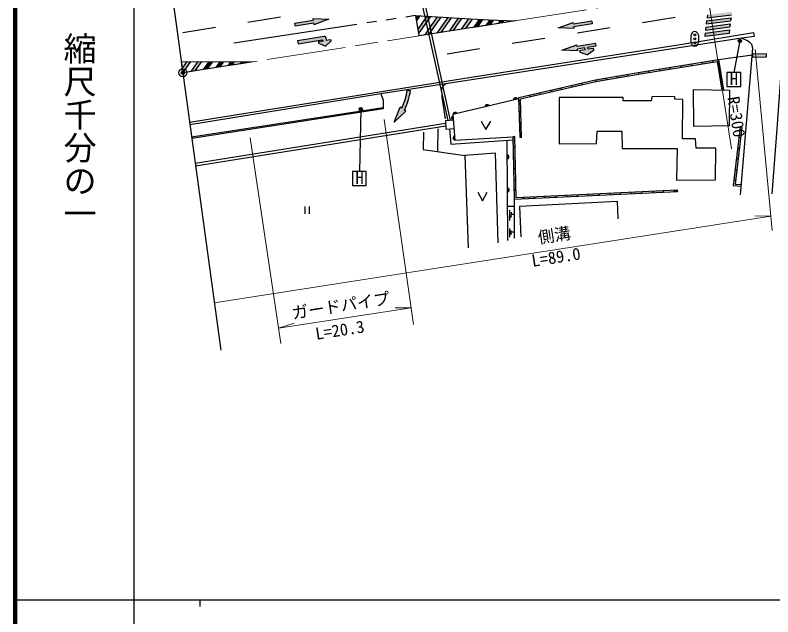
# Model space of a CAD drawing. Units: millimetres at full size, sheet at 1:1000; details may follow other scales. Extents: x 40000 to 680000, y 20000 to 380000.
# Drawn here: x 40000 to 154839, y 202409 to 293555 of the extents above; entities that cross this region are included whole.
import ezdxf
from ezdxf.enums import TextEntityAlignment as Align

# ---------------------------------------------------------------- set-up
doc = ezdxf.new("R2010")
doc.units = ezdxf.units.MM
doc.header["$LTSCALE"] = 1000
doc.header["$PDMODE"] = 32
doc.header["$PDSIZE"] = 500
doc.linetypes.add('CHAIN', pattern=[18.5, 12, -1.5, 3.5, -1.5])
for name, color, linetype, lineweight in [('M-BGD', 7, 'Continuous', 25), ('M-BGD-EXST', 7, 'Continuous', 25), ('M-BMK', 2, 'CHAIN', 13), ('M-BMK-OTRS', 5, 'Continuous', 25), ('M-BMK-SRVR', 3, 'Continuous', 25), ('M-STR-HTXT', 7, 'Continuous', 13), ('M-STR-STRC', 7, 'Continuous', 25), ('M-TTL', 2, 'Continuous', 140), ('M-TTL-BAND', 7, 'Continuous', 25)]:
    doc.layers.add(name, color=color, linetype=linetype, lineweight=lineweight)
doc.layers.add('M-OTRS', color=6, linetype='Continuous')
doc.styles.add('@ＭＳ ゴシック', font='')
doc.styles.add('ＭＳ ゴシック', font='')
doc.styles.get('@ＭＳ ゴシック').set_extended_font_data('@MS Gothic')
doc.styles.get('ＭＳ ゴシック').set_extended_font_data('MS Gothic')

# ---------------------------------------------------------------- blocks, each defined once
blk = doc.blocks.new('O1')
at = {"layer": 'M-STR-STRC'}
for p, q in [((-554, 556), (546, 556)), ((546, -544), (-554, -544))]:
    blk.add_line(p, q, dxfattribs=at)
for centre in [(-620, 0), (0, 0), (620, 0)]:
    blk.add_circle(centre, 150, dxfattribs=at)
for centre, start, end in [((-554, 6), 90, 180), ((-554, 6), 180, 270), ((546, 6), 0, 90), ((546, 6), 270, 0)]:
    blk.add_arc(centre, 550, start, end, dxfattribs=at)

msp = doc.modelspace()

# ---------------------------------------------------------------- hatches: boundary and pattern name
at = {"layer": 'M-BGD'}
for points in [[(142467, 286165), (140854, 285910), (140893, 285663), (142506, 285919)], [(145692, 286677), (144080, 286421), (144119, 286174), (145731, 286430)], [(135376, 284788), (136059, 284896), (136019, 285143), (135335, 285034), (134409, 284871), (134453, 284625)], [(139285, 285408), (139246, 285654), (137633, 285399), (137672, 285152)], [(146734, 285214), (146618, 285195), (146883, 283585), (146986, 283601)], [(146865, 285235), (146734, 285214), (146986, 283601), (147130, 283625)], [(129585, 284023), (127976, 283741), (128020, 283494), (129628, 283777)], [(132801, 284589), (131193, 284306), (131236, 284060), (132844, 284343)], [(122707, 282538), (121115, 282174), (121171, 281930), (122763, 282294)], [(125891, 283265), (124299, 282901), (124355, 282657), (125947, 283021)], [(119523, 281810), (117931, 281447), (117987, 281203), (119579, 281567)], [(115543, 280703), (116152, 280849, 0.84072)], [(116656, 278935), (116609, 280568), (116359, 280560), (116406, 278928)], [(111221, 279665), (111830, 279811, 0.84072)], [(106425, 277661), (106376, 278285, 0.84072)], [(106359, 278497), (106968, 278643, 0.84072)], [(116750, 275671), (116703, 277303), (116453, 277296), (116500, 275664)], [(149943, 274971), (150135, 276593), (149887, 276622), (149695, 275001)], [(106662, 274633), (106613, 275257, 0.84072)], [(115721, 273520), (115691, 275153), (115441, 275148), (115471, 273516)], [(149559, 271728), (149751, 273350), (149503, 273379), (149311, 271757)], [(114582, 272396), (114585, 271770, 0.84072)], [(115781, 270255), (115751, 271888), (115501, 271883), (115531, 270251)], [(149176, 268485), (149368, 270106), (149119, 270136), (148927, 268514)], [(115841, 266990), (115811, 268622), (115561, 268618), (115591, 266985)], [(114609, 267396), (114612, 266771, 0.84072)], [(128430, 266522), (126798, 266446), (126810, 266197), (128441, 266272)], [(131692, 266673), (130061, 266598), (130072, 266348), (131703, 266423)], [(134954, 266824), (133323, 266749), (133335, 266499), (134966, 266575)], [(138217, 266975), (136585, 266900), (136597, 266650), (138228, 266726)], [(140371, 266825), (140360, 267075), (139848, 267051), (139859, 266801)], [(118643, 266068), (117011, 265993), (117023, 265743), (118654, 265819)], [(121905, 266220), (120274, 266144), (120285, 265894), (121916, 265970)], [(125167, 266371), (123536, 266295), (123548, 266045), (125179, 266121)]]:
    msp.add_hatch(color=256, dxfattribs=at).paths.add_polyline_path(points)
at = {"layer": 'M-BGD-EXST'}
for points in [[(149614, 289770, 0.41421), (149729, 289436, 0.41421), (150063, 289550, 1)], [(92157, 279427, 0.41421), (92272, 279092, 0.41421), (92606, 279207, 1)]]:
    msp.add_hatch(color=256, dxfattribs=at).paths.add_polyline_path(points)
at = {"layer": 'M-STR-STRC'}
for points in [[(148555, 293612), (148613, 294073), (144921, 293605), (144863, 293144)], [(85152, 292776), (82376, 292334), (82438, 291942), (85215, 292384), (85258, 292112), (87551, 292957), (85109, 293048)], [(101350, 293464), (100740, 293505), (100861, 292772)], [(102930, 293361), (102403, 293395), (101070, 291508), (101175, 290876)], [(104509, 293257), (103983, 293292), (102041, 290543), (102661, 290640)], [(106089, 293153), (105562, 293188), (103899, 290833), (104518, 290930)], [(107672, 293054), (107241, 293078), (107142, 293084), (105757, 291123), (106376, 291220)], [(109263, 292966), (108732, 292996), (107614, 291413), (108233, 291510)], [(110853, 292879), (110323, 292908), (109472, 291703), (110091, 291800)], [(148440, 292690), (148498, 293151), (144806, 292683), (144748, 292222)], [(112454, 292804), (111915, 292822), (111330, 291993), (111949, 292089)], [(113806, 292379), (114070, 292752), (113531, 292769), (113187, 292283)], [(124692, 291802), (127467, 292247), (127404, 292639), (124629, 292194), (124585, 292466), (122293, 291618), (124735, 291530)], [(148325, 291769), (148383, 292230), (144690, 291761), (144633, 291300)], [(148210, 290847), (148268, 291308), (144575, 290840), (144518, 290379)], [(87156, 289702), (87768, 289801, -0.74206), (87852, 289629), (87037, 288873), (86025, 289333, -0.74206), (86051, 289523), (86663, 289622), (86647, 289721, 0.41421), (86532, 289804), (82873, 289211), (82794, 289705), (86847, 290361, -0.41388), (87076, 290196)], [(126805, 288387), (127539, 288505, -0.78564), (127652, 288236), (126705, 287535), (125655, 287918, -0.77336), (125683, 288207), (126344, 288313), (126301, 288585), (125235, 288414), (125279, 288142), (122837, 288230), (125129, 289078), (125172, 288806), (127948, 289251), (128011, 288859), (126762, 288659)], [(153867, 287225), (153864, 287675), (151738, 287663), (151740, 287213)], [(66595, 286525), (66043, 286528), (65324, 285527), (65413, 284879)], [(68250, 286515), (67698, 286518), (66619, 285015), (67243, 285112)], [(69905, 286506), (69354, 286509), (68490, 285307), (69114, 285404)], [(71561, 286496), (71009, 286500), (70362, 285599), (70986, 285697)], [(73216, 286487), (72664, 286490), (72234, 285891), (72858, 285989)], [(74730, 286281), (74871, 286478), (74319, 286481), (74106, 286183)], [(98579, 279456), (98349, 279612), (97446, 277334), (99226, 279017), (98996, 279173, 0.08366), (99918, 282147), (99423, 282213, -0.08183)]]:
    msp.add_hatch(color=256, dxfattribs=at).paths.add_polyline_path(points)

# ---------------------------------------------------------------- linework, layer by layer
at = {"layer": 'M-BGD'}
for p, q in [((99367, 305805), (105555, 277576)), ((99764, 305863), (105956, 277615)), ((142467, 286165), (142506, 285919)), ((144080, 286421), (144119, 286174)), ((145692, 286677), (145731, 286430)), ((134409, 284871), (134453, 284625)), ((136019, 285143), (136059, 284896)), ((137633, 285399), (137672, 285152)), ((139246, 285654), (139285, 285408)), ((140854, 285910), (140893, 285663)), ((146618, 285195), (146865, 285235)), ((127976, 283741), (128020, 283494)), ((129585, 284023), (129628, 283777)), ((131193, 284306), (131236, 284060)), ((132801, 284589), (132844, 284343)), ((122707, 282538), (122763, 282294)), ((124299, 282901), (124355, 282657)), ((125891, 283265), (125947, 283021)), ((146883, 283585), (147130, 283625)), ((117931, 281447), (117987, 281203)), ((119523, 281810), (119579, 281567)), ((121115, 282174), (121171, 281930)), ((116609, 280568), (116359, 280560)), ((66742, 275138), (95777, 279576)), ((116656, 278935), (116406, 278928)), ((105232, 277134), (67294, 271086)), ((116703, 277303), (116453, 277296)), ((105255, 276732), (67349, 270689)), ((104082, 276336), (103991, 272913)), ((116750, 275671), (116500, 275664)), ((150135, 276593), (149887, 276622)), ((150135, 276593), (149887, 276622)), ((114651, 259442), (114570, 274604)), ((115691, 275153), (115441, 275148)), ((115691, 275153), (115441, 275148)), ((116768, 275027), (116518, 275020)), ((149943, 274971), (149695, 275001)), ((115721, 273520), (115471, 273516)), ((149751, 273350), (149503, 273379)), ((115751, 271888), (115501, 271883)), ((149559, 271728), (149311, 271757)), ((115781, 270255), (115531, 270251)), ((149368, 270106), (149119, 270136)), ((115811, 268622), (115561, 268618)), ((149176, 268485), (148927, 268514)), ((115841, 266990), (115591, 266985)), ((126798, 266446), (126810, 266197)), ((128430, 266522), (128441, 266272)), ((130061, 266598), (130072, 266348)), ((131692, 266673), (131703, 266423)), ((133323, 266749), (133335, 266499)), ((134954, 266824), (134966, 266575)), ((136585, 266900), (136597, 266650)), ((138217, 266975), (138228, 266726)), ((139848, 267051), (139859, 266801)), ((140360, 267075), (140371, 266825)), ((115615, 265678), (115642, 259751)), ((117011, 265993), (117023, 265743)), ((118643, 266068), (118654, 265819)), ((120274, 266144), (120285, 265894)), ((121905, 266220), (121916, 265970)), ((123536, 266295), (123548, 266045)), ((125167, 266371), (125179, 266121)), ((83894, 264595), (83894, 263477)), ((84561, 264595), (84561, 263477)), ((114623, 264605), (115620, 264609)), ((114901, 264034), (114910, 262466)), ((115158, 263716), (115145, 262883)), ((115560, 263355), (115152, 263361)), ((114936, 261255), (114931, 259927)), ((115128, 260912), (115126, 260254)), ((115543, 260664), (115127, 260665))]:
    msp.add_line(p, q, dxfattribs=at)
for points in [[(66439, 277354), (108796, 284108), (141467, 289209), (151894, 290918), (151985, 290331), (150067, 290048)], [(149937, 266348), (151831, 288572), (151657, 289117), (151320, 289476), (150888, 289734), (150424, 289919), (150067, 290048), (95421, 281658), (66494, 276951)], [(189852, 290274), (183464, 290130), (176555, 289907), (166062, 289080), (156480, 287835), (156003, 285946), (156052, 284787), (155449, 276318), (154670, 266496)], [(146604, 286822), (149548, 287226), (151744, 287546)], [(116518, 275020), (116344, 281084), (127970, 283740), (135335, 285034), (146604, 286822), (147365, 282196)], [(116768, 275027), (116600, 280886), (128020, 283494), (135376, 284788), (146398, 286536), (147111, 282201)], [(105214, 277840), (104734, 281155), (104676, 282425), (104909, 282835), (105185, 283106), (105318, 283178)], [(95421, 281658), (95800, 280694), (95773, 279365), (73589, 275940), (66777, 274875)], [(116350, 280897), (106359, 278497), (106662, 274633), (115441, 275148)], [(106425, 277661), (105208, 277541), (105280, 276303), (106525, 276375)], [(110643, 277517), (111359, 276222), (112074, 277517)], [(101915, 275835), (101859, 273224), (108147, 272308)], [(105823, 276334), (106051, 274036), (115450, 274662)], [(149887, 276622), (148836, 267744), (150047, 267641)], [(150135, 276593), (149115, 267971), (150068, 267890)], [(115441, 275148), (115615, 265678), (140371, 266825)], [(115691, 275153), (115861, 265940), (140360, 267075)], [(113204, 259068), (112793, 272660), (108147, 272308), (108637, 258294)], [(110106, 266723), (110822, 265428), (111538, 266723)], [(131415, 262702), (131269, 265347), (116466, 264578), (116629, 259973)]]:
    msp.add_lwpolyline(points, dxfattribs=at)
for points in [[(148273, 282180), (148240, 276796), (142846, 276689), (142823, 282279)], [(146194, 273391), (143234, 273400), (143138, 274809), (141127, 274798), (141174, 280801), (139994, 280807), (139976, 281216), (136499, 281194), (136419, 280559), (132150, 280593), (132159, 281057), (122454, 281097), (122453, 274086), (128105, 274120), (128203, 275967), (131933, 275988), (132003, 273333), (140319, 273332), (140258, 268537), (146138, 268616)]]:
    msp.add_lwpolyline(points, close=True, dxfattribs=at)
for centre, start, end in [((115860, 280723), 23.40005, 183.61778), ((111538, 279685), 23.40005, 183.61778), ((106455, 277977), 104.36522, 264.58295), ((106676, 278517), 23.40005, 183.61778), ((106692, 274950), 104.36522, 264.58295), ((114529, 272083), 280.19456, 80.41228), ((114556, 267083), 280.19456, 80.41228)]:
    msp.add_arc(centre, 318, start, end, dxfattribs=at)
at = {"layer": 'M-BGD-EXST'}
for p, q in [((149839, 289660), (148914, 284855)), ((149964, 284855), (147864, 284855)), ((147864, 284855), (147864, 282755)), ((149964, 282755), (149964, 284855)), ((147864, 282755), (149964, 282755)), ((92382, 279317), (92172, 269859)), ((93222, 269859), (91122, 269859)), ((91122, 269859), (91122, 267759)), ((93222, 267759), (93222, 269859)), ((91122, 267759), (93222, 267759))]:
    msp.add_line(p, q, dxfattribs=at)
for centre in [(149839, 289660), (92382, 279317)]:
    msp.add_circle(centre, 250, dxfattribs=at)
at = {"layer": 'M-BMK'}
msp.add_lwpolyline([(462652, 290075), (363116, 293405), (263592, 297352), (202472, 299647), (194281, 299982), (184854, 300309), (174431, 300090), (163895, 299390), (154387, 298434), (144873, 297228), (65420, 284828)], dxfattribs=at)
at = {"layer": 'M-BMK-OTRS'}
msp.add_line((59008, 331823), (71151, 242821), dxfattribs=at)
at = {"layer": 'M-BMK-SRVR'}
msp.add_circle((65420, 284828), 600, dxfattribs=at)
at = {"layer": 'M-OTRS'}
msp.add_point((65420, 284828), dxfattribs=at)
at = {"layer": 'M-STR-HTXT'}
for p, q in [((148593, 273320), (144857, 297225)), ((152161, 288333), (154752, 260925)), ((95952, 277733), (100389, 246702)), ((75634, 274992), (80276, 243816)), ((154544, 263129), (70173, 249986)), ((152089, 263136), (154544, 263129)), ((79932, 246123), (100027, 249232)), ((97572, 249241), (100027, 249232)), ((79932, 246123), (82270, 246873))]:
    msp.add_line(p, q, dxfattribs=at)
at = {"layer": 'M-STR-STRC'}
for p, q in [((80226, 293246), (75288, 292461)), ((85109, 293048), (87551, 292957)), ((85109, 293048), (85152, 292776)), ((87551, 292957), (85258, 292112)), ((97732, 293047), (96249, 292821)), ((100698, 293498), (99215, 293272)), ((101350, 293464), (100861, 292772)), ((102403, 293395), (101070, 291508)), ((102930, 293361), (101175, 290876)), ((103983, 293292), (102041, 290543)), ((104509, 293257), (102661, 290640)), ((105562, 293188), (103899, 290833)), ((106089, 293153), (104518, 290930)), ((107142, 293084), (105757, 291123)), ((107672, 293054), (106376, 291220)), ((108732, 292996), (107614, 291413)), ((109263, 292966), (108233, 291510)), ((110323, 292908), (109472, 291703)), ((110853, 292879), (110091, 291800)), ((140023, 293209), (135086, 292417)), ((144806, 292683), (148498, 293151)), ((144863, 293144), (148555, 293612)), ((144921, 293605), (144863, 293144)), ((148498, 293151), (148440, 292690)), ((91800, 292144), (73162, 289307)), ((82376, 292334), (85152, 292776)), ((82438, 291942), (82376, 292334)), ((82438, 291942), (85215, 292384)), ((85215, 292384), (85258, 292112)), ((94766, 292595), (93283, 292370)), ((111915, 292822), (111330, 291993)), ((112454, 292804), (111949, 292089)), ((113531, 292769), (113187, 292283)), ((114070, 292752), (113806, 292379)), ((122293, 291618), (124585, 292466)), ((124629, 292194), (124585, 292466)), ((127404, 292639), (124629, 292194)), ((127467, 292247), (124692, 291802)), ((124735, 291530), (124692, 291802)), ((127404, 292639), (127467, 292247)), ((144633, 291300), (148325, 291769)), ((144690, 291761), (144633, 291300)), ((144690, 291761), (148383, 292230)), ((144748, 292222), (148440, 292690)), ((144806, 292683), (144748, 292222)), ((148383, 292230), (148325, 291769)), ((70351, 291675), (65413, 290889)), ((124735, 291530), (122293, 291618)), ((130150, 291625), (125213, 290834)), ((144518, 290379), (148210, 290847)), ((144575, 290840), (144518, 290379)), ((144575, 290840), (148268, 291308)), ((148268, 291308), (148210, 290847)), ((82794, 289705), (86847, 290361)), ((82794, 289705), (82873, 289211)), ((82873, 289211), (86532, 289804)), ((86663, 289622), (86051, 289523)), ((86647, 289721), (86663, 289622)), ((87037, 288873), (87852, 289629)), ((87076, 290196), (87156, 289702)), ((87768, 289801), (87156, 289702)), ((120276, 290042), (115339, 289250)), ((86025, 289333), (87037, 288873)), ((110402, 288458), (105465, 287667)), ((122837, 288230), (125129, 289078)), ((125172, 288806), (125129, 289078)), ((127948, 289251), (125172, 288806)), ((126301, 288585), (125235, 288414)), ((125279, 288142), (125235, 288414)), ((126344, 288313), (125683, 288207)), ((126301, 288585), (126344, 288313)), ((128011, 288859), (126762, 288659)), ((126762, 288659), (126805, 288387)), ((127539, 288505), (126805, 288387)), ((127948, 289251), (128011, 288859)), ((125279, 288142), (122837, 288230)), ((126705, 287535), (125655, 287918)), ((126705, 287535), (127652, 288236)), ((66043, 286528), (65324, 285527)), ((66595, 286525), (65413, 284879)), ((67698, 286518), (66619, 285015)), ((68250, 286515), (67243, 285112)), ((69354, 286509), (68490, 285307)), ((69905, 286506), (69114, 285404)), ((71009, 286500), (70362, 285599)), ((71561, 286496), (70986, 285697)), ((72664, 286490), (72234, 285891)), ((73216, 286487), (72858, 285989)), ((74319, 286481), (74106, 286183)), ((74871, 286478), (74730, 286281)), ((99423, 282213), (99918, 282147)), ((97446, 277334), (98349, 279611)), ((98579, 279456), (98349, 279611))]:
    msp.add_line(p, q, dxfattribs=at)
for points in [[(115827, 292695), (101250, 290420), (100740, 293505), (107241, 293078), (111842, 292824)], [(153867, 287225), (153864, 287675), (151738, 287663), (151740, 287213)], [(65420, 284828), (65187, 286533), (75951, 286471)]]:
    msp.add_lwpolyline(points, close=True, dxfattribs=at)
msp.add_lwpolyline([(97446, 277334), (99226, 279017), (98996, 279173)], dxfattribs=at)
for centre, radius, start, end in [((86067, 289424), 100, 99.2, 245.50993), ((86548, 289705), 100, 9.2, 99.2), ((86879, 290164), 200, 9.26435, 99.2), ((87784, 289703), 100, 312.89007, 99.2), ((127563, 288357), 150, 306.49297, 99.11162), ((125707, 288059), 150, 99.11162, 249.97979), ((90633, 283395), 8869, 333.62984, 352.34291), ((90633, 283395), 9369, 333.21424, 352.34291)]:
    msp.add_arc(centre, radius, start, end, dxfattribs=at)
at = {"layer": 'M-TTL'}
msp.add_line((40000, 380000), (40000, 20000), dxfattribs=at)
at = {"layer": 'M-TTL-BAND'}
for p, q in [((58000, 370000), (58000, 20000)), ((40000, 205000), (579000, 205000)), ((68000, 205000), (68000, 204000))]:
    msp.add_line(p, q, dxfattribs=at)

# ---------------------------------------------------------------- block references
at = {"rotation": 90}
msp.add_blockref('O1', (143005, 289967), dxfattribs=at)

# ---------------------------------------------------------------- texts
at = {"layer": 'M-BGD-EXST', "style": 'ＭＳ ゴシック'}
for p in [(148317, 282446), (91575, 267451)]:
    msp.add_text('H', height=1833, dxfattribs=at).set_placement(p, align=Align.BOTTOM_LEFT)
at = {"layer": 'M-STR-HTXT', "style": 'ＭＳ ゴシック'}
for s, rotation, p in [('R=300', 278.882, (147390, 281014)), ('側溝', 8.855, (119460, 258395)), ('L=89.0', 8.855, (118508, 254880)), ('ガードパイプ', 8.855, (82161, 246959)), ('L=20.3', 8.855, (85737, 243828))]:
    msp.add_text(s, height=1833, rotation=rotation, dxfattribs=at).set_placement(p, align=Align.BOTTOM_LEFT)
at = {"layer": 'M-TTL-BAND', "style": '@ＭＳ ゴシック'}
msp.add_text('縮尺千分の一', height=3666, rotation=270, dxfattribs=at).set_placement((49777, 261030), align=Align.MIDDLE_RIGHT)

doc.saveas('drawing.dxf')
